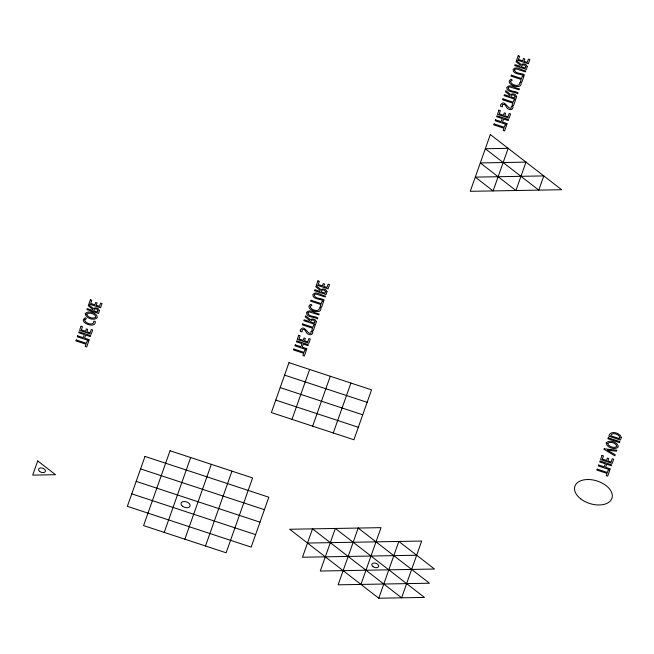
<?xml version="1.0" encoding="UTF-8"?>
<svg xmlns="http://www.w3.org/2000/svg" width="654" height="654" viewBox="0 0 654 654"><rect width="100%" height="100%" fill="white"/><g stroke="black" fill="none" stroke-linecap="round" stroke-linejoin="round"><path stroke-width="0.98" d="M164.219 532.405L190.682 457.538M184.853 539.198L211.324 464.34M205.495 546L231.957 471.133M291.995 419.361L309.636 369.453M312.628 426.163L330.278 376.254M333.27 432.956L350.912 383.048M360.951 584.423L381.02 527.655L289.673 529.258L378.772 598.214L424.454 597.413L335.347 528.457L320.297 571.032L434.485 569.029L398.842 541.447L378.772 598.214M307.494 543.049L421.683 541.046L401.613 597.813L312.506 528.857L302.475 557.241L416.663 555.238M284.588 375.134L367.139 402.324M280.182 387.609L362.725 414.799M275.767 400.093L358.318 427.275M140.594 468.902L264.412 509.687M136.179 481.377L259.998 522.162M131.765 493.852L255.591 534.637M300.268 330.319L300.546 331.692L302.132 331.823L302.164 329.722C306.08 327.891 305.549 334.08 308.811 334.439C310.683 335.477 313.634 333.851 312.473 331.611L310.993 331.439L310.92 333.377C307.298 334.513 304.053 323.378 300.268 330.319M500.531 105.229L500.809 106.602L502.395 106.733L502.427 104.632C506.343 102.801 505.812 108.997 509.082 109.349C510.946 110.387 513.897 108.76 512.744 106.528L511.264 106.357L511.183 108.286C507.569 109.431 504.316 98.288 500.531 105.229M99.465 310.527L98.541 313.421L86.917 309.595L87.26 308.631L92.328 310.307L92.606 309.26L88.282 305.745L88.666 304.641L93.293 308.443L95.77 307.838A3.957 2.412 17.5 0 1 98.247 308.713L99.465 310.527M316.373 321.654L315.449 324.548L303.832 320.722L304.167 319.765L309.236 321.433L309.522 320.386L305.189 316.871L305.582 315.776L310.209 319.569L312.677 318.964A3.957 2.412 17.5 0 1 315.154 319.839L316.373 321.654M326.992 291.619L326.068 294.513L314.451 290.687L314.787 289.722L319.855 291.398L320.141 290.351L315.808 286.828L316.201 285.733L320.828 289.534L323.297 288.921A3.957 2.412 17.5 0 1 325.774 289.804L326.992 291.619M516.644 96.571L515.72 99.465L504.095 95.639L504.43 94.675L509.507 96.351L509.785 95.304L505.452 91.781L505.844 90.685L510.472 94.487L512.94 93.874A3.957 2.412 17.5 0 1 515.426 94.756L516.644 96.571M527.263 66.536L526.339 69.43L514.714 65.596L515.05 64.64L520.126 66.307L520.404 65.269L516.08 61.746L516.464 60.65L521.091 64.444L523.568 63.839A3.957 2.412 17.5 0 1 526.045 64.721L527.263 66.536M86.671 314.173C87.35 317.304 93.44 319.43 95.844 317.19C95.697 313.74 88.919 311.705 86.671 314.173M607.631 443.469C608.31 446.6 614.4 448.726 616.804 446.494C616.657 443.044 609.888 441 607.631 443.469M84.677 319.814C84.603 323.575 94.487 326.256 93.792 321.212L95.263 321.343C96.375 329.706 77.262 322.152 85.347 317.754L86.369 318.678L84.677 319.814M310.282 306.366C310.209 310.119 320.092 312.8 319.397 307.756L320.869 307.887C321.981 316.25 302.867 308.696 310.944 304.298L311.974 305.222L310.282 306.366M510.545 81.276C510.472 85.028 520.355 87.71 519.66 82.674L521.132 82.796C522.244 91.159 503.13 83.614 511.215 79.208L512.237 80.14L510.545 81.276M85.241 313.699C85.51 318.334 94.241 321.13 97.274 317.664C97.471 312.8 88.053 309.857 85.241 313.699M606.209 442.995C606.471 447.63 615.201 450.426 618.234 446.96C618.439 442.096 609.021 439.153 606.209 442.995M97.904 310.625L97.454 311.991L93.677 310.748C93.522 308.083 97.724 308.459 97.904 310.625M314.811 321.76L314.361 323.117L310.585 321.874C310.429 319.209 314.631 319.593 314.811 321.76M325.43 291.717L324.981 293.082L321.204 291.839C321.049 289.174 325.251 289.55 325.43 291.717M515.082 96.669L514.633 98.035L510.856 96.792C510.7 94.119 514.902 94.503 515.082 96.669M525.702 66.634L525.252 68L521.475 66.749C521.32 64.084 525.522 64.468 525.702 66.634M307.928 313.013C308.353 317.1 315.457 315.833 317.795 317.918L317.46 318.882C314.844 316.732 306.031 317.721 306.505 312.53C309.399 308.189 315.727 314.018 319.201 313.953L318.858 314.909L309.882 312.064A2.264 1.382 17.5 0 0 308.32 312.432L307.928 313.013M314.272 295.06C314.705 299.156 321.801 297.881 324.139 299.973L323.804 300.93C321.188 298.78 312.383 299.777 312.849 294.578C315.743 290.237 322.07 296.066 325.545 296L325.21 296.957L316.225 294.112A2.264 1.382 17.5 0 0 314.664 294.48L314.272 295.06M508.191 87.922C508.624 92.018 515.72 90.743 518.058 92.835L517.723 93.792C515.107 91.65 506.302 92.639 506.768 87.448C509.662 83.099 515.99 88.928 519.464 88.862L519.129 89.827L510.153 86.982A2.264 1.382 17.5 0 0 508.583 87.35L508.191 87.922M514.543 69.978C514.968 74.066 522.064 72.798 524.41 74.883L524.067 75.848C521.459 73.698 512.646 74.687 513.112 69.496C516.014 65.155 522.333 70.984 525.816 70.91L525.473 71.875L516.496 69.03A2.264 1.382 17.5 0 0 514.935 69.398L514.543 69.978M621.3 437.6L620.458 440.036L608.833 436.202C609.912 429.915 620.409 432.637 621.3 437.6M619.82 437.371L619.363 438.605L610.681 435.744C611.743 431.787 619.191 434.084 619.82 437.371M76.191 339.933L75.856 340.889L86.05 344.249L85.257 346.481L86.688 346.955L88.642 341.421L87.211 340.955L86.385 343.285L76.191 339.933M77.646 335.829L77.303 336.785L88.928 340.611L89.263 339.655L84.611 338.118L85.69 335.052L90.35 336.589L90.693 335.625L79.069 331.799L78.725 332.755L84.341 334.611L83.262 337.677L77.646 335.829M81.039 326.215L79.575 330.36L91.2 334.186L92.68 329.992L91.258 329.518L90.113 332.755L86.884 331.692L87.701 329.371L86.353 328.929L85.535 331.251L81.341 329.869L82.469 326.681L81.039 326.215M90.391 299.777L88.919 303.922L100.544 307.748L102.032 303.554L100.602 303.08L99.457 306.325L96.228 305.255L97.045 302.933L95.697 302.491L94.879 304.813L90.685 303.431L91.813 300.251L90.391 299.777M37.719 460.931L32.7 475.123L55.541 474.722L37.719 460.931M145 456.427L127.358 506.335L251.177 547.112L268.819 497.212L145 456.427M170.048 450.745L143.586 525.603L226.129 552.793L252.591 477.935L170.048 450.745M289.003 362.659L271.361 412.568L353.904 439.758L371.546 389.849L289.003 362.659M293.834 348.991L293.499 349.947L303.693 353.307L302.9 355.547L304.331 356.013L306.285 350.487L304.854 350.013L304.028 352.351L293.834 348.991M295.281 344.887L294.946 345.852L306.571 349.677L306.906 348.721L302.254 347.184L303.333 344.11L307.993 345.647L308.336 344.691L296.712 340.857L296.368 341.821L301.984 343.669L300.905 346.743L295.281 344.887M298.682 335.273L297.218 339.418L308.843 343.252L310.323 339.05L308.901 338.584L307.756 341.821L304.527 340.759L305.344 338.437L303.996 337.987L303.178 340.309L298.984 338.936L300.112 335.747L298.682 335.273M302.704 323.91L302.361 324.874L312.555 328.226L311.77 330.466L313.192 330.932L315.154 325.406L313.724 324.932L312.898 327.27L302.704 323.91M311.067 300.243L310.732 301.2L320.926 304.56L320.133 306.8L321.564 307.266L323.517 301.739L322.087 301.265L321.261 303.603L311.067 300.243M317.918 280.868L316.454 285.013L328.079 288.839L329.559 284.645L328.136 284.171L326.984 287.408L323.755 286.346L324.58 284.024L323.231 283.583L322.406 285.904L318.22 284.523L319.348 281.343L317.918 280.868M490.336 134.544L470.267 191.311L561.623 189.717L490.336 134.544M494.097 123.908L493.762 124.865L503.956 128.225L503.163 130.457L504.594 130.931L506.548 125.396L505.125 124.93L504.299 127.26L494.097 123.908M495.552 119.805L495.209 120.761L506.834 124.595L507.177 123.631L502.517 122.094L503.605 119.028L508.256 120.565L508.599 119.6L496.975 115.774L496.639 116.731L502.256 118.587L501.168 121.652L495.552 119.805M498.945 110.191L497.481 114.336L509.106 118.161L510.594 113.968L509.164 113.494L508.019 116.731L504.79 115.668L505.607 113.346L504.259 112.905L503.441 115.227L499.247 113.845L500.375 110.657L498.945 110.191M502.967 98.828L502.624 99.784L512.826 103.144L512.033 105.376L513.464 105.85L515.417 100.315L513.987 99.849L513.161 102.188L502.967 98.828M511.338 75.161L510.995 76.117L521.189 79.477L520.404 81.709L521.827 82.183L523.78 76.649L522.358 76.183L521.532 78.513L511.338 75.161M518.181 55.786L516.717 59.931L528.342 63.757L529.83 59.563L528.399 59.089L527.255 62.326L524.026 61.263L524.843 58.942L523.494 58.5L522.677 60.822L518.483 59.44L519.611 56.252L518.181 55.786M358.188 528.056L338.118 584.823L429.465 583.221L358.188 528.056M508.158 148.335L493.108 190.911L475.286 177.12L543.801 175.918L538.782 190.11L485.317 148.736L508.158 148.335M525.98 162.127L515.949 190.51L480.306 162.928L525.98 162.127M604.19 448.832L604.018 449.314L614.874 455.813L615.25 454.751L607.329 450.124L616.509 451.203L616.869 450.173L604.19 448.832M597.192 469.122L596.857 470.079L607.051 473.439L606.258 475.671L607.689 476.145L609.642 470.61L608.212 470.144L607.386 472.482L597.192 469.122M598.647 465.019L598.304 465.975L609.929 469.809L610.264 468.844L605.612 467.316L606.691 464.242L611.351 465.779L611.694 464.822L600.07 460.988L599.726 461.953L605.342 463.8L604.263 466.866L598.647 465.019M602.04 455.405L600.576 459.549L612.201 463.375L613.681 459.182L612.258 458.716L611.114 461.953L607.885 460.882L608.702 458.56L607.353 458.119L606.536 460.441L602.342 459.059L603.47 455.879L602.04 455.405M608.261 437.812L607.926 438.769L619.551 442.603L619.886 441.638L608.261 437.812M182.482 506.221A4.733 2.878 17.5 0 0 190.061 506.09A4.733 2.878 17.5 0 0 184.15 501.52A4.733 2.878 17.5 0 0 182.482 506.221M580.744 498.888A19.481 11.854 17.5 0 0 611.915 498.34A19.481 11.854 17.5 0 0 587.594 479.521A19.481 11.854 17.5 0 0 580.744 498.888M372.935 566.585A3.564 2.175 17.5 0 0 378.641 566.487A3.564 2.175 17.5 0 0 374.186 563.037A3.564 2.175 17.5 0 0 372.935 566.585M39.665 471.477A3.564 2.175 17.5 0 0 45.371 471.371A3.564 2.175 17.5 0 0 40.916 467.929A3.564 2.175 17.5 0 0 39.665 471.477"/></g></svg>
